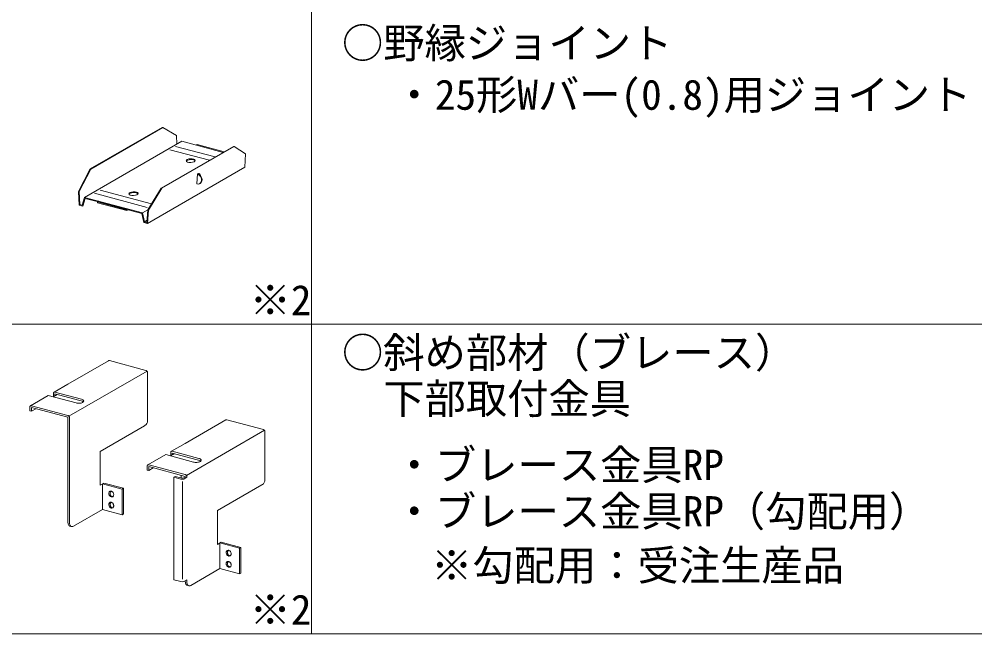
# Model space of a CAD drawing. Units: millimetres on the paper, enlarged 40 times, with parts at other scales. Extents: x -7800 to 7800, y -5578 to 5491.
# Drawn here: x -3825 to -1973, y 3100 to 4292 of the extents above; entities that cross this region are included whole.
import ezdxf
from ezdxf.enums import TextEntityAlignment as Align

# ---------------------------------------------------------------- set-up
doc = ezdxf.new("R2010")
doc.units = ezdxf.units.MM
doc.header["$LTSCALE"] = 40
for name, color, linetype, lineweight in [('1-6_文字', 7, 'Continuous', 18), ('1-7_金具', 7, 'Continuous', 18), ('F-2_太線１', 3, 'Continuous', 18), ('F-4_細線', 4, 'Continuous', 9)]:
    doc.layers.add(name, color=color, linetype=linetype, lineweight=lineweight)
doc.styles.add('ＭＳ ゴシック', font='')
doc.styles.get('ＭＳ ゴシック').set_extended_font_data('MS Gothic')

msp = doc.modelspace()

# ---------------------------------------------------------------- linework, layer by layer
at = {"layer": '1-7_金具'}
for p, q in [((-3687.12, 4001.28), (-3547.45, 4081.92)), ((-3685.88, 4000.95), (-3546.21, 4081.59)), ((-3547.45, 4081.92), (-3546.21, 4081.59)), ((-3520, 4066.38), (-3546.21, 4081.59)), ((-3698.14, 3946.18), (-3509.69, 4054.98)), ((-3518.96, 4049.63), (-3520, 4066.38)), ((-3429.49, 4033.49), (-3509.69, 4054.98)), ((-3549.26, 3964.34), (-3409.59, 4044.98)), ((-3548.02, 3964.01), (-3408.35, 4044.65)), ((-3481.87, 4047.52), (-3479.65, 4048.8)), ((-3479.65, 4048.8), (-3427.28, 4034.77)), ((-3408.35, 4044.65), (-3409.59, 4044.98)), ((-3385.78, 4030.42), (-3408.35, 4044.65)), ((-3387.44, 4004.62), (-3385.78, 4030.42)), ((-3709.69, 3957.91), (-3687.12, 4001.28)), ((-3708.45, 3957.58), (-3685.88, 4000.95)), ((-3687.12, 4001.28), (-3685.88, 4000.95)), ((-3575.89, 3895.82), (-3387.44, 4004.62)), ((-3479.01, 3991.56), (-3480.24, 3972.4)), ((-3479.01, 3991.56), (-3477.9, 3992.2)), ((-3575.47, 3921.95), (-3549.26, 3964.34)), ((-3574.23, 3921.62), (-3548.02, 3964.01)), ((-3548.02, 3964.01), (-3549.26, 3964.34)), ((-3474.94, 3972.8), (-3473.83, 3973.44)), ((-3709.69, 3957.91), (-3708.45, 3957.58)), ((-3708.03, 3931.23), (-3709.69, 3957.91)), ((-3706.89, 3932.53), (-3708.45, 3957.58)), ((-3702.31, 3931.3), (-3698.14, 3946.18)), ((-3676.04, 3940.26), (-3698.14, 3946.18)), ((-3676.04, 3938.66), (-3696.9, 3944.25)), ((-3706.89, 3932.53), (-3702.31, 3931.3)), ((-3676.04, 3940.26), (-3585.78, 3916.07)), ((-3676.04, 3938.66), (-3587.02, 3914.8)), ((-3672.54, 3937.44), (-3670.32, 3938.72)), ((-3672.54, 3937.44), (-3615.82, 3922.25)), ((-3672.54, 3935.84), (-3672.54, 3937.44)), ((-3615.82, 3920.65), (-3672.54, 3935.84)), ((-3615.82, 3922.25), (-3613.6, 3923.53)), ((-3615.82, 3922.25), (-3615.82, 3920.65)), ((-3613.6, 3921.93), (-3615.82, 3920.65)), ((-3613.6, 3923.53), (-3613.6, 3921.93)), ((-3587.02, 3914.8), (-3582.84, 3897.69)), ((-3585.78, 3916.07), (-3575.39, 3922.07)), ((-3585.78, 3916.07), (-3581.61, 3898.96)), ((-3577.02, 3897.73), (-3575.47, 3921.95)), ((-3575.89, 3895.82), (-3582.84, 3897.69)), ((-3581.61, 3898.96), (-3576.77, 3901.75)), ((-3577.02, 3897.73), (-3581.61, 3898.96)), ((-3758.68, 3559.82), (-3751.01, 3564.25)), ((-3531.3, 3445.22), (-3523.63, 3449.65)), ((-3510.78, 3402.33), (-3510.78, 3407.62)), ((-3510.78, 3400.04), (-3510.78, 3400.06))]:
    msp.add_line(p, q, dxfattribs=at)
at = {"layer": '1-7_金具', "color": 4, "lineweight": 9}
for p, q in [((-3532.48, 4038.6), (-3456.1, 4018.13)), ((-3521.39, 4045), (-3445.01, 4024.53)), ((-3678.8, 3954.12), (-3576.63, 3926.74)), ((-3667.71, 3960.52), (-3568.12, 3933.83))]:
    msp.add_line(p, q, dxfattribs=at)
at = {"layer": '1-7_金具', "color": 3}
for p, q in [((-3730.42, 3584.03), (-3651.5, 3629.6)), ((-3649.71, 3629.79), (-3578.85, 3610.81)), ((-3728.01, 3522.13), (-3576.85, 3609.4)), ((-3575.82, 3513.23), (-3575.82, 3606.5)), ((-3757.02, 3568.68), (-3730.42, 3584.03)), ((-3802.67, 3542.32), (-3768.02, 3562.33)), ((-3768.02, 3562.33), (-3714.08, 3547.87)), ((-3758.26, 3566.19), (-3758.26, 3560.07)), ((-3755.23, 3568.87), (-3703.55, 3555.03)), ((-3699.74, 3550.51), (-3755.23, 3565.38)), ((-3755.23, 3565.38), (-3755.23, 3561.82)), ((-3702.6, 3554.68), (-3703.55, 3555.03)), ((-3701.47, 3554.14), (-3702.6, 3554.68)), ((-3730.02, 3523.54), (-3800.87, 3542.52)), ((-3800.87, 3539.03), (-3800.87, 3531.61)), ((-3730.02, 3520.04), (-3800.87, 3539.03)), ((-3714.08, 3547.88), (-3712.6, 3547.54)), ((-3712.6, 3547.54), (-3711.02, 3547.32)), ((-3711.02, 3547.32), (-3709.37, 3547.23)), ((-3709.37, 3547.23), (-3707.71, 3547.26)), ((-3707.71, 3547.26), (-3706.09, 3547.43)), ((-3706.09, 3547.43), (-3704.56, 3547.72)), ((-3704.56, 3547.72), (-3703.17, 3548.12)), ((-3703.17, 3548.12), (-3701.95, 3548.63)), ((-3701.95, 3548.63), (-3700.94, 3549.22)), ((-3700.57, 3553.51), (-3701.47, 3554.14)), ((-3700.94, 3549.22), (-3700.18, 3549.89)), ((-3699.93, 3552.82), (-3700.57, 3553.51)), ((-3700.18, 3549.89), (-3699.69, 3550.6)), ((-3699.56, 3552.09), (-3699.93, 3552.82)), ((-3699.69, 3550.6), (-3699.48, 3551.34)), ((-3699.48, 3551.34), (-3699.56, 3552.09)), ((-3730.02, 3520.04), (-3730.02, 3316.26)), ((-3727.49, 3521.31), (-3727.82, 3521.87)), ((-3727.24, 3520.71), (-3727.49, 3521.31)), ((-3727.07, 3520.09), (-3727.24, 3520.71)), ((-3727.07, 3520.09), (-3726.98, 3519.41)), ((-3726.98, 3315.45), (-3726.98, 3519.41)), ((-3581.88, 3503.5), (-3667.85, 3453.87)), ((-3580.82, 3504.11), (-3581.88, 3503.5)), ((-3503.04, 3469.43), (-3424.12, 3514.99)), ((-3422.32, 3515.19), (-3351.47, 3496.2)), ((-3500.63, 3407.52), (-3349.47, 3494.79)), ((-3348.44, 3398.63), (-3348.44, 3491.9)), ((-3529.64, 3454.07), (-3503.04, 3469.43)), ((-3667.85, 3388.41), (-3667.85, 3453.87)), ((-3575.28, 3427.72), (-3540.64, 3447.72)), ((-3540.64, 3447.72), (-3486.7, 3433.27)), ((-3530.88, 3451.59), (-3530.88, 3445.46)), ((-3527.84, 3454.27), (-3476.16, 3440.42)), ((-3472.35, 3435.91), (-3527.84, 3450.78)), ((-3527.84, 3450.78), (-3527.84, 3447.21)), ((-3502.63, 3408.93), (-3573.48, 3427.91)), ((-3486.7, 3433.28), (-3485.22, 3432.94)), ((-3485.22, 3432.94), (-3483.63, 3432.72)), ((-3483.63, 3432.72), (-3481.99, 3432.62)), ((-3481.99, 3432.62), (-3480.33, 3432.66)), ((-3480.33, 3432.66), (-3478.71, 3432.82)), ((-3478.71, 3432.82), (-3477.18, 3433.11)), ((-3477.18, 3433.11), (-3475.78, 3433.52)), ((-3475.21, 3440.08), (-3476.16, 3440.42)), ((-3475.78, 3433.52), (-3474.56, 3434.02)), ((-3474.09, 3439.53), (-3475.21, 3440.08)), ((-3474.56, 3434.02), (-3473.56, 3434.62)), ((-3473.19, 3438.9), (-3474.09, 3439.53)), ((-3473.56, 3434.62), (-3472.8, 3435.28)), ((-3472.55, 3438.21), (-3473.19, 3438.9)), ((-3472.8, 3435.28), (-3472.31, 3436)), ((-3472.18, 3437.48), (-3472.55, 3438.21)), ((-3472.31, 3436), (-3472.1, 3436.74)), ((-3472.1, 3436.74), (-3472.18, 3437.48)), ((-3573.48, 3424.42), (-3573.48, 3417.01)), ((-3502.63, 3405.44), (-3573.48, 3424.42)), ((-3660.62, 3392.58), (-3667.85, 3388.41)), ((-3663.04, 3391.19), (-3625.1, 3381.02)), ((-3663.04, 3391.19), (-3663.04, 3341.46)), ((-3660.62, 3392.58), (-3622.69, 3382.42)), ((-3525.06, 3403.87), (-3522.37, 3405.42)), ((-3511.27, 3402.45), (-3522.37, 3405.42)), ((-3507.89, 3206.63), (-3507.89, 3395.88)), ((-3505.74, 3402.48), (-3502.63, 3404.28)), ((-3505.74, 3400.2), (-3499.72, 3403.68)), ((-3502.63, 3405.44), (-3502.63, 3404.28)), ((-3499.79, 3405.91), (-3499.72, 3405.96)), ((-3354.5, 3388.89), (-3440.46, 3339.26)), ((-3353.43, 3389.51), (-3354.5, 3388.89)), ((-3625.1, 3381.02), (-3622.69, 3382.42)), ((-3625.1, 3381.02), (-3625.1, 3331.29)), ((-3622.69, 3382.42), (-3622.69, 3332.69)), ((-3719.42, 3308.9), (-3663.04, 3341.46)), ((-3663.04, 3341.46), (-3625.1, 3331.29)), ((-3625.1, 3331.29), (-3622.69, 3332.69)), ((-3440.46, 3273.81), (-3440.46, 3339.26)), ((-3726.28, 3309.01), (-3723.24, 3308.19)), ((-3433.24, 3277.98), (-3440.46, 3273.81)), ((-3433.24, 3277.98), (-3395.3, 3267.81)), ((-3435.66, 3276.58), (-3397.72, 3266.42)), ((-3435.66, 3276.58), (-3435.66, 3226.85)), ((-3397.72, 3266.42), (-3395.3, 3267.81)), ((-3397.72, 3266.42), (-3397.72, 3216.69)), ((-3395.3, 3267.81), (-3395.3, 3218.08)), ((-3492.04, 3194.3), (-3435.66, 3226.85)), ((-3435.66, 3226.85), (-3397.72, 3216.69)), ((-3511.27, 3201.54), (-3525.06, 3205.23)), ((-3505.74, 3201.56), (-3499.6, 3205.11)), ((-3502.63, 3203.36), (-3502.63, 3201.66)), ((-3499.6, 3200.84), (-3499.6, 3205.11)), ((-3397.72, 3216.69), (-3395.3, 3218.08)), ((-3498.89, 3194.4), (-3495.86, 3193.59))]:
    msp.add_line(p, q, dxfattribs=at)
at = {"layer": '1-7_金具'}
for points in [[(-3708.03, 3931.23), (-3701.07, 3929.37), (-3696.9, 3944.25)], [(-3575.89, 3895.82), (-3574.23, 3921.62), (-3575.47, 3921.95)], [(-3645.87, 3376.71), (-3646.56, 3376.38), (-3647.16, 3375.89), (-3647.66, 3375.26), (-3648.03, 3374.51), (-3648.27, 3373.66), (-3648.37, 3372.75), (-3648.33, 3371.79), (-3648.14, 3370.81), (-3647.81, 3369.85), (-3647.36, 3368.93), (-3646.79, 3368.09), (-3646.13, 3367.34), (-3645.4, 3366.71), (-3644.6, 3366.22), (-3643.79, 3365.89)], [(-3645.87, 3355.15), (-3646.56, 3354.82), (-3647.16, 3354.33), (-3647.66, 3353.7), (-3648.03, 3352.95), (-3648.27, 3352.11), (-3648.37, 3351.19), (-3648.33, 3350.23), (-3648.14, 3349.25), (-3647.81, 3348.29), (-3647.36, 3347.37), (-3646.79, 3346.53), (-3646.13, 3345.78), (-3645.4, 3345.15), (-3644.6, 3344.66), (-3643.79, 3344.33)], [(-3418.49, 3262.1), (-3419.18, 3261.77), (-3419.78, 3261.28), (-3420.28, 3260.65), (-3420.65, 3259.9), (-3420.89, 3259.06), (-3420.99, 3258.14), (-3420.94, 3257.18), (-3420.75, 3256.2), (-3420.43, 3255.24), (-3419.98, 3254.32), (-3419.41, 3253.48), (-3418.75, 3252.73), (-3418.01, 3252.11), (-3417.22, 3251.62), (-3416.41, 3251.29)], [(-3418.49, 3240.54), (-3419.18, 3240.21), (-3419.78, 3239.72), (-3420.28, 3239.09), (-3420.65, 3238.34), (-3420.89, 3237.5), (-3420.99, 3236.58), (-3420.94, 3235.62), (-3420.75, 3234.64), (-3420.43, 3233.68), (-3419.98, 3232.77), (-3419.41, 3231.92), (-3418.75, 3231.17), (-3418.01, 3230.55), (-3417.22, 3230.06), (-3416.41, 3229.73)]]:
    msp.add_lwpolyline(points, dxfattribs=at)
at = {"layer": '1-7_金具', "color": 3}
for points in [[(-3649.71, 3629.79), (-3650.23, 3629.88), (-3650.75, 3629.86), (-3651.22, 3629.73), (-3651.5, 3629.6)], [(-3575.82, 3606.5), (-3575.87, 3607.12), (-3576, 3607.75), (-3576.23, 3608.36), (-3576.53, 3608.94), (-3576.9, 3609.47), (-3577.34, 3609.93), (-3577.82, 3610.32), (-3578.33, 3610.61), (-3578.85, 3610.81)], [(-3755.23, 3568.87), (-3755.75, 3568.96), (-3756.26, 3568.94), (-3756.74, 3568.81), (-3757.18, 3568.58), (-3757.55, 3568.25), (-3757.85, 3567.83), (-3758.08, 3567.34), (-3758.21, 3566.79), (-3758.26, 3566.19)], [(-3800.87, 3542.52), (-3801.4, 3542.61), (-3801.91, 3542.59), (-3802.39, 3542.46), (-3802.82, 3542.23), (-3803.19, 3541.9), (-3803.5, 3541.48), (-3803.72, 3540.99), (-3803.86, 3540.44), (-3803.9, 3539.84)], [(-3803.9, 3539.84), (-3803.9, 3532.42), (-3800.87, 3531.61), (-3792.09, 3536.68)], [(-3727.82, 3521.87), (-3728.22, 3522.38), (-3728.67, 3522.82), (-3729.17, 3523.17), (-3729.69, 3523.43), (-3730.02, 3523.54)], [(-3422.32, 3515.19), (-3422.85, 3515.28), (-3423.36, 3515.25), (-3423.84, 3515.13), (-3424.12, 3514.99)], [(-3348.44, 3491.9), (-3348.48, 3492.52), (-3348.62, 3493.14), (-3348.84, 3493.75), (-3349.15, 3494.33), (-3349.52, 3494.86), (-3349.95, 3495.33), (-3350.43, 3495.71), (-3350.94, 3496.01), (-3351.47, 3496.2)], [(-3527.84, 3454.27), (-3528.37, 3454.35), (-3528.88, 3454.33), (-3529.36, 3454.21), (-3529.79, 3453.97), (-3530.17, 3453.64), (-3530.47, 3453.23), (-3530.69, 3452.73), (-3530.83, 3452.18), (-3530.88, 3451.59)], [(-3573.48, 3427.91), (-3574.01, 3428), (-3574.52, 3427.98), (-3575, 3427.85), (-3575.44, 3427.62), (-3575.81, 3427.29), (-3576.11, 3426.87), (-3576.34, 3426.38), (-3576.47, 3425.83), (-3576.52, 3425.24)], [(-3576.52, 3425.24), (-3576.52, 3417.82), (-3573.48, 3417.01), (-3564.71, 3422.07)], [(-3499.72, 3403.68), (-3499.61, 3404.25), (-3499.6, 3404.86), (-3499.68, 3405.48), (-3499.85, 3406.1), (-3500.11, 3406.7), (-3500.44, 3407.27), (-3500.84, 3407.77), (-3501.29, 3408.21), (-3501.78, 3408.56), (-3502.3, 3408.82), (-3502.63, 3408.93)], [(-3511.27, 3400.18), (-3525.06, 3403.87), (-3525.06, 3205.23)], [(-3730.01, 3316.26), (-3729.9, 3314.43), (-3729.56, 3312.79), (-3729, 3311.39), (-3728.25, 3310.27), (-3727.32, 3309.46), (-3726.28, 3309.01)], [(-3726.98, 3315.45), (-3726.86, 3313.62), (-3726.52, 3311.98), (-3725.97, 3310.58), (-3725.21, 3309.46), (-3724.28, 3308.65), (-3723.2, 3308.18), (-3722.01, 3308.07), (-3720.73, 3308.31), (-3719.42, 3308.9)], [(-3502.63, 3201.66), (-3502.52, 3199.83), (-3502.18, 3198.19), (-3501.62, 3196.79), (-3500.86, 3195.67), (-3499.93, 3194.86), (-3498.89, 3194.4)], [(-3499.6, 3200.84), (-3499.48, 3199.02), (-3499.14, 3197.38), (-3498.58, 3195.97), (-3497.83, 3194.85), (-3496.9, 3194.05), (-3495.82, 3193.58), (-3494.62, 3193.46), (-3493.35, 3193.71), (-3492.04, 3194.3)]]:
    msp.add_lwpolyline(points, dxfattribs=at)
at = {"layer": '1-7_金具'}
for points in [[(-3649.38, 3376.06), (-3649.91, 3375.47), (-3650.33, 3374.76), (-3650.61, 3373.94), (-3650.75, 3373.04), (-3650.75, 3372.09), (-3650.61, 3371.12), (-3650.33, 3370.15), (-3649.91, 3369.21), (-3649.38, 3368.34), (-3648.75, 3367.56), (-3648.03, 3366.9), (-3647.26, 3366.36), (-3646.44, 3365.98), (-3645.62, 3365.76), (-3644.8, 3365.7), (-3644.03, 3365.82), (-3643.31, 3366.11), (-3642.68, 3366.55), (-3642.15, 3367.13), (-3641.73, 3367.85), (-3641.45, 3368.66), (-3641.31, 3369.56), (-3641.31, 3370.51), (-3641.45, 3371.49), (-3641.73, 3372.46), (-3642.15, 3373.39), (-3642.68, 3374.26), (-3643.31, 3375.04), (-3644.03, 3375.71), (-3644.8, 3376.24), (-3645.62, 3376.62), (-3646.44, 3376.85), (-3647.26, 3376.9), (-3648.03, 3376.78), (-3648.75, 3376.5)], [(-3649.38, 3354.5), (-3649.91, 3353.91), (-3650.33, 3353.2), (-3650.61, 3352.38), (-3650.75, 3351.48), (-3650.75, 3350.53), (-3650.61, 3349.56), (-3650.33, 3348.59), (-3649.91, 3347.65), (-3649.38, 3346.78), (-3648.75, 3346), (-3648.03, 3345.34), (-3647.26, 3344.8), (-3646.44, 3344.42), (-3645.62, 3344.2), (-3644.8, 3344.14), (-3644.03, 3344.26), (-3643.31, 3344.55), (-3642.68, 3344.99), (-3642.15, 3345.57), (-3641.73, 3346.29), (-3641.45, 3347.1), (-3641.31, 3348), (-3641.31, 3348.95), (-3641.45, 3349.93), (-3641.73, 3350.9), (-3642.15, 3351.83), (-3642.68, 3352.7), (-3643.31, 3353.48), (-3644.03, 3354.15), (-3644.8, 3354.68), (-3645.62, 3355.07), (-3646.44, 3355.29), (-3647.26, 3355.34), (-3648.03, 3355.22), (-3648.75, 3354.94)], [(-3422, 3261.45), (-3422.53, 3260.87), (-3422.94, 3260.15), (-3423.23, 3259.34), (-3423.37, 3258.44), (-3423.37, 3257.49), (-3423.23, 3256.51), (-3422.94, 3255.54), (-3422.53, 3254.61), (-3422, 3253.74), (-3421.37, 3252.96), (-3420.65, 3252.29), (-3419.87, 3251.76), (-3419.06, 3251.37), (-3418.23, 3251.15), (-3417.42, 3251.1), (-3416.64, 3251.22), (-3415.93, 3251.5), (-3415.29, 3251.94), (-3414.76, 3252.53), (-3414.35, 3253.24), (-3414.07, 3254.06), (-3413.92, 3254.95), (-3413.92, 3255.91), (-3414.07, 3256.88), (-3414.35, 3257.85), (-3414.76, 3258.78), (-3415.29, 3259.65), (-3415.93, 3260.44), (-3416.64, 3261.1), (-3417.42, 3261.64), (-3418.23, 3262.02), (-3419.06, 3262.24), (-3419.87, 3262.29), (-3420.65, 3262.18), (-3421.37, 3261.89)], [(-3422, 3239.89), (-3422.53, 3239.31), (-3422.94, 3238.59), (-3423.23, 3237.78), (-3423.37, 3236.88), (-3423.37, 3235.93), (-3423.23, 3234.95), (-3422.94, 3233.98), (-3422.53, 3233.05), (-3422, 3232.18), (-3421.37, 3231.4), (-3420.65, 3230.73), (-3419.87, 3230.2), (-3419.06, 3229.81), (-3418.23, 3229.59), (-3417.42, 3229.54), (-3416.64, 3229.66), (-3415.93, 3229.94), (-3415.29, 3230.38), (-3414.76, 3230.97), (-3414.35, 3231.68), (-3414.07, 3232.5), (-3413.92, 3233.4), (-3413.92, 3234.35), (-3414.07, 3235.32), (-3414.35, 3236.29), (-3414.76, 3237.22), (-3415.29, 3238.09), (-3415.93, 3238.88), (-3416.64, 3239.54), (-3417.42, 3240.08), (-3418.23, 3240.46), (-3419.06, 3240.68), (-3419.87, 3240.73), (-3420.65, 3240.62), (-3421.37, 3240.33)]]:
    msp.add_lwpolyline(points, close=True, dxfattribs=at)
at = {"layer": '1-7_金具', "color": 3}
for centre, start, end in [((-3586.8, 3513.23), 303.26167, 0), ((-3508.57, 3413.02), 255.6376, 285), ((-3508.57, 3410.74), 255.6376, 285), ((-3359.42, 3398.63), 303.26167, 0), ((-3508.57, 3212.1), 255.6376, 285)]:
    msp.add_arc(centre, 10.91, start, end, dxfattribs=at)
at = {"layer": '1-7_金具'}
for centre in [(-3492.31, 4017.53), (-3603.16, 3953.53)]:
    msp.add_ellipse(centre, major_axis=(8.89, 0.65), ratio=0.410193, dxfattribs=at)
for centre, major_axis, ratio, start_param, end_param in [((-3492.31, 4015.93), (8.89, 0.65), 0.410193, 0.1903186, 2.8916718), ((-3479.62, 3981.98), (-4.05, 9.49), 0.751651, 2.5498158, 5.6914085), ((-3478.52, 3982.62), (-4.05, 9.49), 0.751651, 3.2319571, 5.6914085), ((-3603.16, 3951.93), (8.89, 0.65), 0.410193, 0.1903186, 2.8916718)]:
    msp.add_ellipse(centre, major_axis=major_axis, ratio=ratio, start_param=start_param, end_param=end_param, dxfattribs=at)
at = {"layer": '1-7_金具', "color": 4, "lineweight": 9}
msp.add_ellipse((-3479.62, 3981.98), major_axis=(-4.23, -10.09), ratio=0.512606, start_param=2.4820828, end_param=3.5348932, dxfattribs=at)
at = {"layer": 'F-2_太線１'}
for p, q in [((-7638.18, 3700.25), (-78.18, 3700.25)), ((-7638.18, 3100.25), (-78.18, 3100.25))]:
    msp.add_line(p, q, dxfattribs=at)
at = {"layer": 'F-4_細線'}
msp.add_line((-3258.18, 4900.25), (-3258.18, 3100.25), dxfattribs=at)

# ---------------------------------------------------------------- texts
at = {"layer": '1-6_文字', "style": 'ＭＳ ゴシック'}
for s, p in [('○野縁ジョイント', (-3199.22, 4198.41)), ('※2', (-3378.18, 3700.25)), ('○斜め部材（ブレース）', (-3199.22, 3598.41)), ('\u3000下部取付金具', (-3199.22, 3509.17)), ('※2', (-3378.18, 3100.25))]:
    msp.add_text(s, height=58.65, dxfattribs=at).set_placement(p, align=Align.BOTTOM_LEFT)
at = {"layer": '1-6_文字', "color": 4, "style": 'ＭＳ ゴシック'}
for s, p in [('・25形Wバー(0.8)用ジョイント', (-3099.22, 4098.41)), ('・ブレース金具RP', (-3099.22, 3380.96)), ('・ブレース金具RP（勾配用）', (-3099.22, 3290.96)), ('※勾配用：受注生産品', (-3026.68, 3186.13))]:
    msp.add_text(s, height=58.65, dxfattribs=at).set_placement(p, align=Align.BOTTOM_LEFT)

doc.saveas('drawing.dxf')
